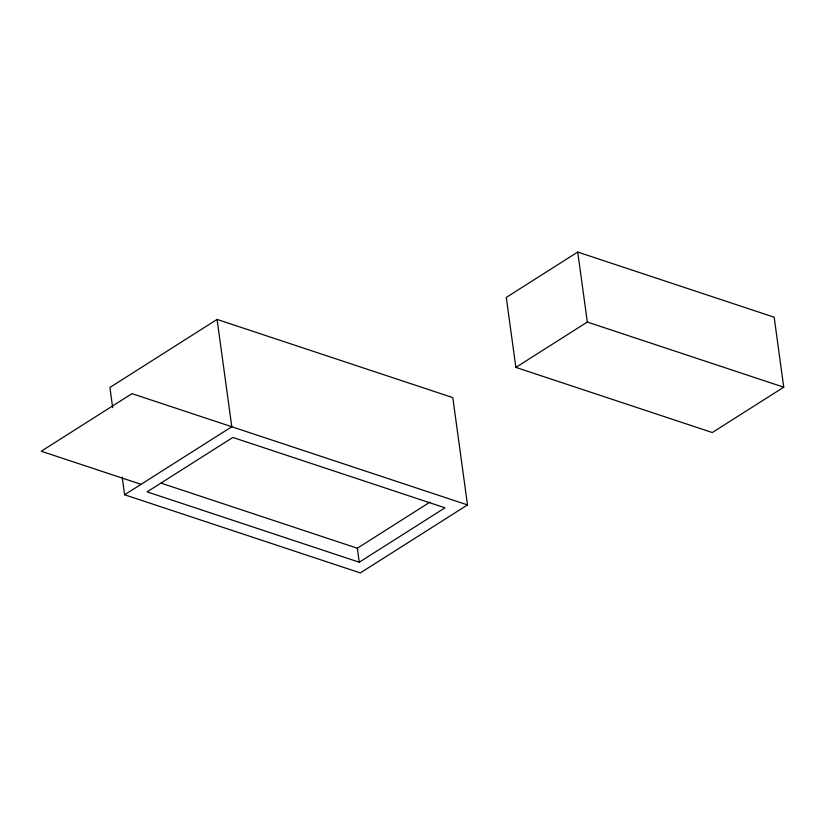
<?xml version="1.0" encoding="UTF-8"?>
<svg xmlns="http://www.w3.org/2000/svg" width="825" height="825" viewBox="0 0 825 825"><rect width="100%" height="100%" fill="white"/><g stroke="black" fill="none" stroke-linecap="round" stroke-linejoin="round"><path stroke-width="1.24" d="M122.183 477.087L124.606 494.763L360.319 572.932L467.497 504.921L452.801 397.609L217.088 319.43L109.9 387.451L112.664 407.653M124.606 494.763L231.784 426.742L217.088 319.43M577.737 252.068L506.282 297.412L515.862 367.393L712.295 432.537L783.75 387.193L774.159 317.213L577.737 252.068L587.317 322.049L783.75 387.193M515.862 367.393L587.317 322.049M161.04 483.13L357.328 548.223L430.052 502.074M359.246 562.227L444.995 507.808L232.856 437.456L147.108 491.865L359.246 562.227L357.328 548.223M467.497 504.921L132 393.649L41.25 451.234L141.034 484.327"/></g></svg>
